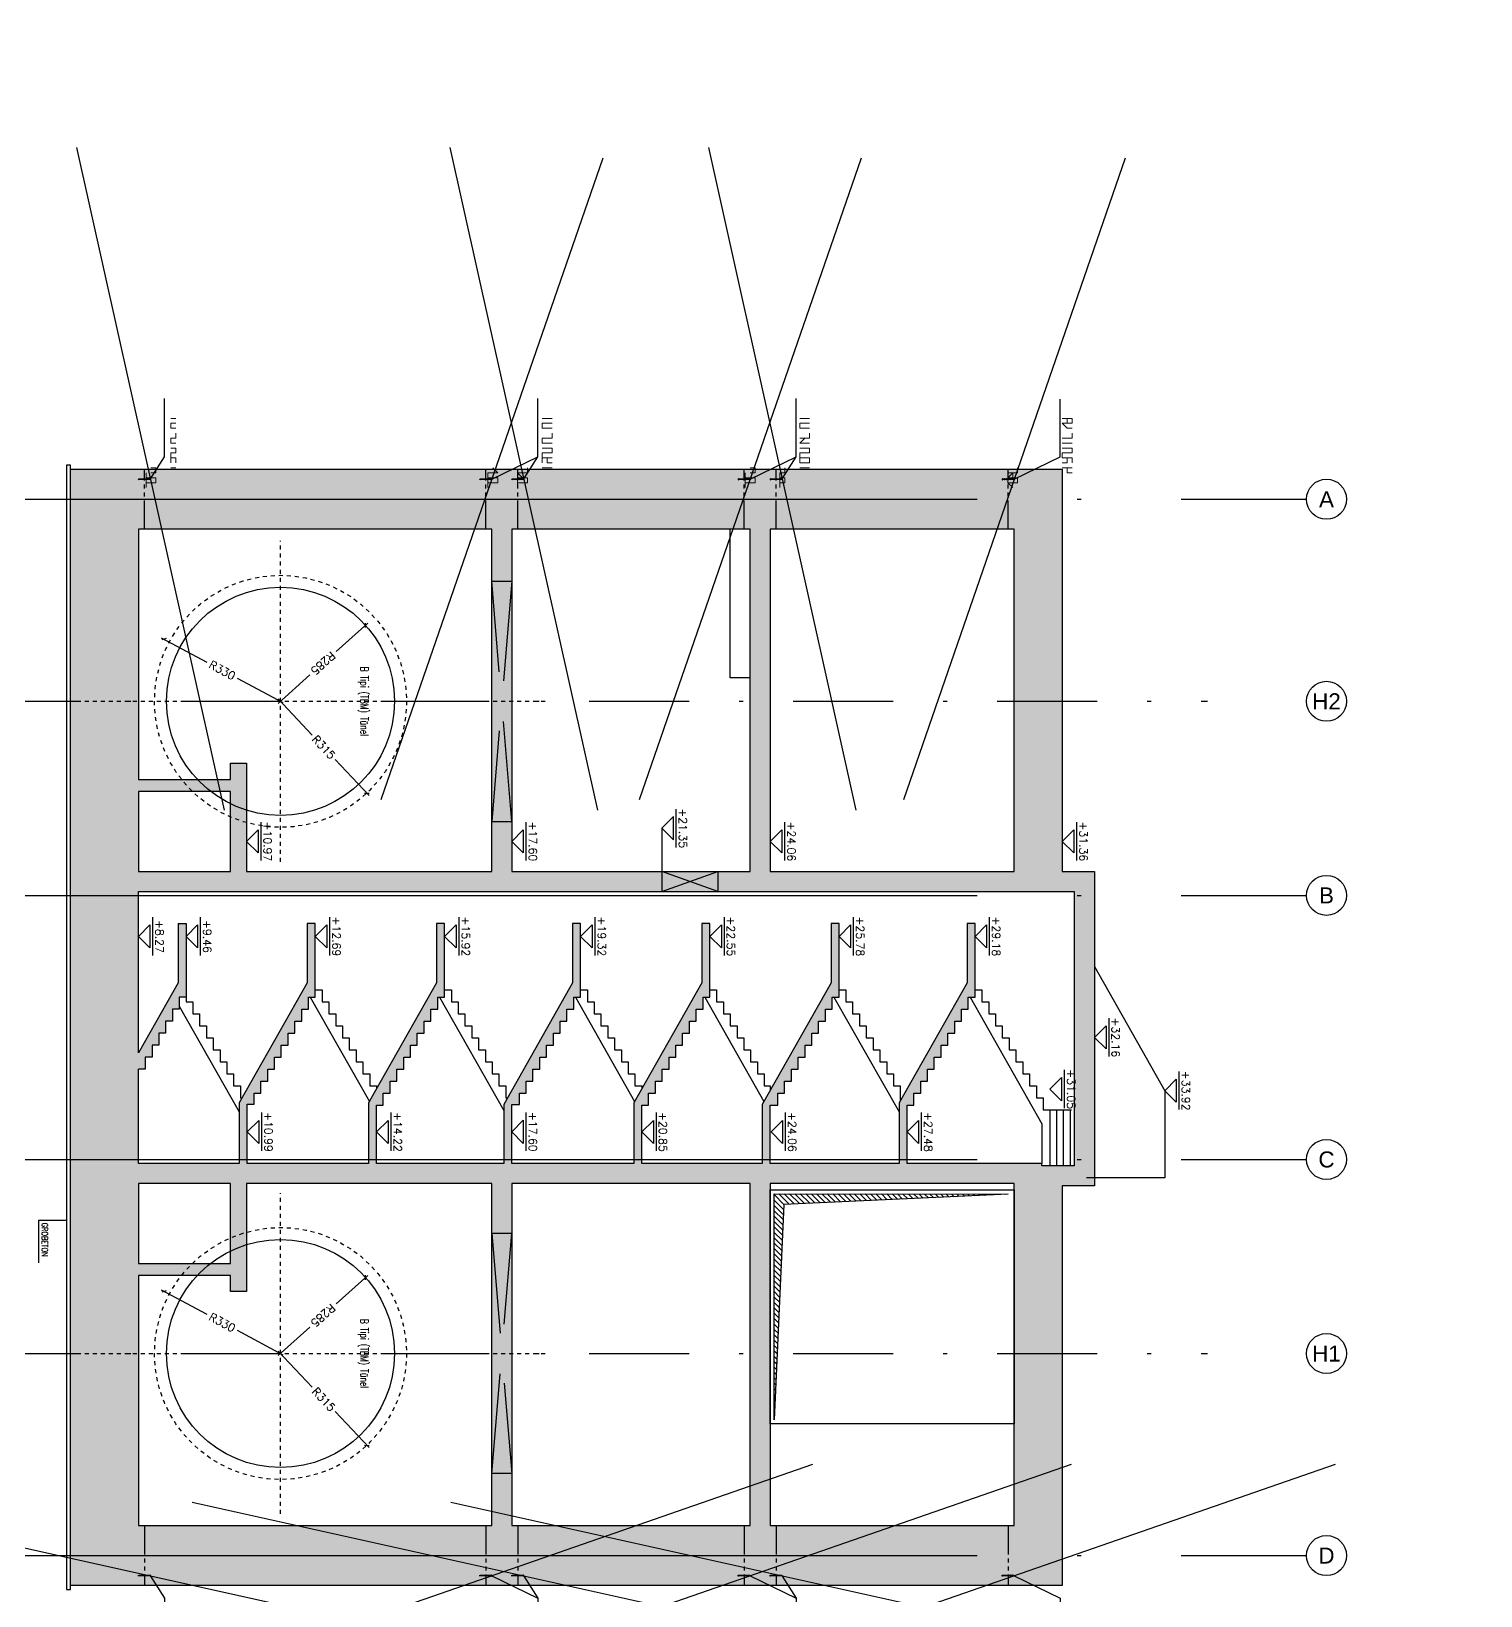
# Model space of a CAD drawing. Header units: millimetres. Extents: x 400382 to 401500, y 4543975 to 4544133.
# Drawn here: x 400884.25 to 400920.48, y 4544065.2 to 4544104.3 of the extents above; entities that cross this region are included whole.
import ezdxf
from ezdxf.enums import TextEntityAlignment as Align

# ---------------------------------------------------------------- set-up
doc = ezdxf.new("R2010")
doc.units = ezdxf.units.MM
for name, pattern in [('ACAD_ISO05W100', [33, 24, -3, 0, -3, 0, -3]), ('AKS', [3, 2.5, -0.25, 0, -0.25]), ('CIZGI', [0.4, 0.25, -0.15]), ('CONTINU', [0]), ('DASHDOT2', [0.5, 0.25, -0.125, 0, -0.125]), ('HIDDEN', [0.375, 0.25, -0.125])]:
    doc.linetypes.add(name, pattern=pattern)
for name, color, linetype in [('aks prota', 2, 'AKS'), ('boşluk prota', 2, 'Continuous'), ('boşluk taraması prota', 252, 'Continuous'), ('caks prota', 4, 'Continuous'), ('görünüş prota', 4, 'Continuous'), ('inşaat derzi prota', 11, 'Continuous'), ('kesit prota', 1, 'Continuous'), ('kesit tarama prota', 252, 'Continuous'), ('kot prota', 4, 'Continuous'), ('lkolon prota', 4, 'Continuous'), ('merdiven prota', 2, 'Continuous'), ('not prota', 2, 'Continuous'), ('not çizgisi prota', 4, 'Continuous'), ('PRT-AL-TUNEL_EKSENI', 14, 'DASHDOT2'), ('PRT-CST-rc_level', 6, 'Continuous'), ('PRT-CST-rc_levermark', 4, 'Continuous'), ('st_s_not yazısı', 6, 'Continuous'), ('st_s_not çizgisi', 4, 'CIZGI'), ('st_s_su tutucu', 2, 'Continuous'), ('st_s_ölçü', 4, 'Continuous'), ('taks prota', 7, 'Continuous')]:
    doc.layers.add(name, color=color, linetype=linetype)
doc.styles.add('NOT', font='romanstw.shx')
doc.styles.add('OLCU', font='romanstw.shx')
doc.styles.get("Standard").update_dxf_attribs({"font": 'Arial.ttf'})
doc.styles.add('TAKS', font='Arial Unicode.ttf')
doc.styles.add('TEXT250', font='romanstw.shx', dxfattribs={"width": 0.8, "height": 25})
doc.dimstyles.new('1-100', dxfattribs={"dimscale": 0.5, "dimtxt": 2, "dimasz": 7.5, "dimexe": 3, "dimexo": 5, "dimgap": 5, "dimtad": 3, "dimdec": 1, "dimlfac": 2, "dimzin": 9, "dimdsep": 46, "dimtxsty": 'Standard', "dimblk": 'OBLIQUE', "dimcen": 0.09, "dimclrd": 3, "dimclre": 3, "dimclrt": 1, "dimadec": 3, "dimazin": 0, "dimtfac": 1, "dimtdec": 1, "dimtofl": 0, "dimtmove": 0, "dimatfit": 3, "dimfxl": 4, "dimtolj": 1, "dimtzin": 0, "dimarcsym": 0})
doc.dimstyles.new('1-50', dxfattribs={"dimtxt": 10, "dimasz": 4, "dimexe": 4, "dimexo": 8, "dimgap": 4, "dimtad": 1, "dimdec": 1, "dimrnd": 0.05, "dimzin": 9, "dimdsep": 46, "dimtxsty": 'OLCU', "dimblk1": 'OBLIQUE', "dimblk2": 'OBLIQUE', "dimsah": 1, "dimcen": 2, "dimdle": 4, "dimclrd": 4, "dimclre": 4, "dimclrt": 3, "dimadec": 1, "dimazin": 0, "dimtfac": 1, "dimtdec": 1, "dimtix": 1, "dimtmove": 2, "dimatfit": 3, "dimldrblk": 'OBLIQUE', "dimfxl": 1, "dimtvp": 1, "dimtolj": 1, "dimtzin": 1, "dimarcsym": 0})

# ---------------------------------------------------------------- blocks, each defined once
blk = doc.blocks.new('_Oblique')
at = {"layer": 'st_s_ölçü', "lineweight": -2}
blk.add_line((-0.5, -0.5), (0.5, 0.5), dxfattribs=at)
blk = doc.blocks.new('*D9')
at = {"layer": 'DEFPOINTS', "color": 0, "transparency": 16777216}
for p in [(-455.8, 109.6), (-265.8, -102.9)]:
    blk.add_point(p, dxfattribs=at)
at = {"layer": 'st_s_ölçü', "color": 4, "lineweight": -2, "transparency": 16777216}
for p, q in [((-461.1, 115.6), (-389.9, 36)), ((-260.5, -108.8), (-331.6, -29.2))]:
    blk.add_line(p, q, dxfattribs=at)
at = {"layer": 'st_s_ölçü', "color": 4, "lineweight": -2, "transparency": 16777216, "xscale": 8, "yscale": 8, "zscale": 8, "rotation": 131.8058995973175}
blk.add_blockref('_Oblique', (-455.8, 109.6), dxfattribs=at)
at = {"layer": 'st_s_ölçü', "color": 3, "transparency": 16777216, "insert": (-360.8, 3.4), "char_height": 20, "attachment_point": 5, "rotation": 311.8059, "style": 'OLCU'}
blk.add_mtext('\\A1;R285', dxfattribs=at)
blk = doc.blocks.new('*D10')
at = {"layer": 'DEFPOINTS', "color": 0, "transparency": 16777216}
for p in [(-36.3, 113), (-265.8, -102.9)]:
    blk.add_point(p, dxfattribs=at)
at = {"layer": 'st_s_ölçü', "color": 4, "lineweight": -2, "transparency": 16777216}
for p, q in [((-30.5, 118.4), (-120.6, 33.7)), ((-271.6, -108.3), (-181.5, -23.6))]:
    blk.add_line(p, q, dxfattribs=at)
at = {"layer": 'st_s_ölçü', "color": 4, "lineweight": -2, "transparency": 16777216, "xscale": 8, "yscale": 8, "zscale": 8, "rotation": 43.24583088137385}
blk.add_blockref('_Oblique', (-36.3, 113), dxfattribs=at)
at = {"layer": 'st_s_ölçü', "color": 3, "transparency": 16777216, "insert": (-151.1, 5.1), "char_height": 20, "attachment_point": 5, "rotation": 43.2458, "style": 'OLCU'}
blk.add_mtext('\\A1;R315', dxfattribs=at)
blk = doc.blocks.new('*D11')
at = {"layer": 'DEFPOINTS', "color": 0, "transparency": 16777216}
for p in [(-265.8, -102.9), (-421, -394.1)]:
    blk.add_point(p, dxfattribs=at)
at = {"layer": 'lkolon prota', "color": 4, "lineweight": -2, "transparency": 16777216}
for p, q in [((-262, -95.8), (-322.9, -209.9)), ((-424.8, -401.1), (-364, -287))]:
    blk.add_line(p, q, dxfattribs=at)
at = {"layer": 'lkolon prota', "color": 4, "lineweight": -2, "transparency": 16777216, "xscale": 8, "yscale": 8, "zscale": 8, "rotation": 241.9351701811658}
blk.add_blockref('_Oblique', (-421, -394.1), dxfattribs=at)
at = {"layer": 'lkolon prota', "color": 3, "transparency": 16777216, "insert": (-343.4, -248.5), "char_height": 20, "attachment_point": 5, "rotation": 61.9352, "style": 'OLCU'}
blk.add_mtext('\\A1;R330', dxfattribs=at)
blk = doc.blocks.new('KOTK5')
at = {"layer": 'PRT-CST-rc_levermark'}
blk.add_line((217, 160), (-213, 160), dxfattribs=at)
blk.add_lwpolyline([(130, 130), (-130, 130), (0, 0)], close=True, dxfattribs=at)
at = {"layer": 'PRT-CST-rc_level', "style": 'OLCU'}
blk.add_attdef('000.00', text='', height=90, dxfattribs=at).set_placement((0, 193), align=Align.CENTER)
blk = doc.blocks.new('D')
at = {"layer": 'st_s_su tutucu', "linetype": 'CONTINU', "ltscale": 0.2}
for p, q in [((-39987.8, 52508.2), (-39992.6, 52508.2)), ((-39992.6, 52508.2), (-39992.6, 52507.4)), ((-39992.6, 52507.4), (-39990.6, 52506.1)), ((-39990.6, 52478.7), (-39991.9, 52478.7)), ((-39991.9, 52478.7), (-39991.9, 52477.7)), ((-39991.9, 52477.7), (-39990.6, 52477.7)), ((-39990.6, 52498.5), (-39991.5, 52498.5)), ((-39991.5, 52498.5), (-39991.5, 52497.9)), ((-39991.5, 52497.9), (-39990.6, 52497.9)), ((-39990.6, 52488.5), (-39991.5, 52488.5)), ((-39991.5, 52488.5), (-39991.5, 52487.9)), ((-39991.5, 52487.9), (-39990.6, 52487.9)), ((-39990.6, 52506.1), (-39990.6, 52498.5)), ((-39990.6, 52497.9), (-39990.6, 52488.5)), ((-39990.6, 52487.9), (-39990.6, 52478.7)), ((-39990.6, 52468.5), (-39990.6, 52477.7)), ((-39989.8, 52506.1), (-39987.8, 52507.4)), ((-39989.8, 52498.5), (-39989.8, 52506.1)), ((-39988.9, 52498.5), (-39989.8, 52498.5)), ((-39989.8, 52488.5), (-39989.8, 52497.9)), ((-39989.8, 52497.9), (-39988.9, 52497.9)), ((-39988.9, 52488.5), (-39989.8, 52488.5)), ((-39989.8, 52478.7), (-39989.8, 52487.9)), ((-39989.8, 52487.9), (-39988.9, 52487.9)), ((-39988.5, 52478.7), (-39989.8, 52478.7)), ((-39989.8, 52477.7), (-39988.5, 52477.7)), ((-39989.8, 52477.7), (-39989.8, 52468.5)), ((-39988.9, 52497.9), (-39988.9, 52498.5)), ((-39988.9, 52487.9), (-39988.9, 52488.5)), ((-39988.5, 52477.7), (-39988.5, 52478.7)), ((-39987.8, 52507.4), (-39987.8, 52508.2)), ((-39992.6, 52449), (-39990.6, 52450.3)), ((-39992.6, 52448.2), (-39992.6, 52449)), ((-39987.8, 52448.2), (-39992.6, 52448.2)), ((-39991.5, 52467.9), (-39991.5, 52468.5)), ((-39991.5, 52468.5), (-39990.6, 52468.5)), ((-39990.6, 52467.9), (-39991.5, 52467.9)), ((-39991.5, 52457.9), (-39991.5, 52458.5)), ((-39991.5, 52458.5), (-39990.6, 52458.5)), ((-39990.6, 52457.9), (-39991.5, 52457.9)), ((-39990.6, 52458.5), (-39990.6, 52467.9)), ((-39990.6, 52450.3), (-39990.6, 52457.9)), ((-39989.8, 52468.5), (-39988.9, 52468.5)), ((-39988.9, 52467.9), (-39989.8, 52467.9)), ((-39989.8, 52467.9), (-39989.8, 52458.5)), ((-39989.8, 52458.5), (-39988.9, 52458.5)), ((-39988.9, 52457.9), (-39989.8, 52457.9)), ((-39989.8, 52457.9), (-39989.8, 52450.3)), ((-39989.8, 52450.3), (-39987.8, 52449)), ((-39988.9, 52468.5), (-39988.9, 52467.9)), ((-39988.9, 52458.5), (-39988.9, 52457.9)), ((-39987.8, 52449), (-39987.8, 52448.2))]:
    blk.add_line(p, q, dxfattribs=at)
blk = doc.blocks.new('A$C127942D9')
at = {"layer": 'aks prota', "ltscale": 2}
blk.add_line((-265.793, -631.684), (-265.793, 559.681), dxfattribs=at)
at = {"layer": 'aks prota'}
blk.add_line((135.187, -102.854), (-666.774, -102.854), dxfattribs=at)
at = {"layer": 'görünüş prota', "color": 6, "linetype": 'CIZGI', "ltscale": 2}
blk.add_circle((-265.793, -102.854), 315, dxfattribs=at)
at = {"layer": 'görünüş prota', "color": 6}
blk.add_circle((-265.793, -102.854), 285, dxfattribs=at)
at = {"layer": 'not prota', "style": 'TEXT250', "width": 0.7}
blk.add_text('B Tipi (TBM) Tünel', height=20, dxfattribs=at).set_placement((-265.793, 106.819), align=Align.MIDDLE_CENTER)
at = {"layer": 'lkolon prota'}
dim = blk.add_radius_dim(center=(-265.793, -102.854), mpoint=(-421.048, -394.051), dimstyle='1-100', dxfattribs=at)
dim.commit()
dim.dimension.update_dxf_attribs({"geometry": '*D11', "text_midpoint": (-343.421, -248.453), "dimtype": 132})
at = {"layer": 'st_s_ölçü'}
for mpoint, picture, middle in [((-36.341, 112.962), '*D10', (-151.067, 5.054)), ((-455.777, 109.587), '*D9', (-360.785, 3.366))]:
    dim = blk.add_radius_dim(center=(-265.793, -102.854), mpoint=mpoint, dimstyle='1-100', dxfattribs=at)
    dim.commit()
    dim.dimension.update_dxf_attribs({"geometry": picture, "text_midpoint": middle, "dimtype": 132})

msp = doc.modelspace()

# ---------------------------------------------------------------- hatches: boundary and pattern name
at = {"layer": 'boşluk taraması prota', "ltscale": 2}
h = msp.add_hatch(dxfattribs=at)
h.set_pattern_fill('ANSI31', color=256, scale=0.03, angle=-90, style=0)
h.set_pattern_definition([(315, (400491.53234, 4544777.46816), (0.067351921, 0.067351921), [])])
h.paths.add_polyline_path([(400908.668, 4544075.23), (400903.058, 4544074.978), (400902.82, 4544069.594), (400902.82, 4544075.244)])
at = {"layer": 'kesit tarama prota'}
h = msp.add_hatch(color=256, dxfattribs=at)
h.dxf.hatch_style = 1
h.paths.add_polyline_path([(400910.02, 4544065.45), (400910.02, 4544075.44), (400910.82, 4544075.44), (400910.82, 4544083.3), (400910.02, 4544083.3), (400910.02, 4544093.35), (400885.23, 4544093.35), (400885.23, 4544065.45)])
h.paths.add_polyline_path([(400886.93, 4544083.3), (400886.93, 4544085.3), (400889.23, 4544085.3), (400889.23, 4544083.3)], flags=16)
h.paths.add_polyline_path([(400886.93, 4544082.8), (400910.32, 4544082.8), (400910.32, 4544075.94), (400909.511, 4544075.94), (400909.511, 4544076), (400908.82, 4544076), (400906.14, 4544076), (400906.14, 4544077.46), (400906.31, 4544077.46), (400906.31, 4544077.76), (400906.48, 4544077.76), (400906.48, 4544078.06), (400906.65, 4544078.06), (400906.65, 4544078.36), (400906.82, 4544078.36), (400906.82, 4544078.66), (400906.99, 4544078.66), (400906.99, 4544078.96), (400907.16, 4544078.96), (400907.16, 4544079.26), (400907.33, 4544079.26), (400907.33, 4544079.56), (400907.5, 4544079.56), (400907.5, 4544079.86), (400907.67, 4544079.86), (400907.67, 4544080.16), (400907.84, 4544080.16), (400907.84, 4544082), (400907.64, 4544082), (400907.64, 4544080.512), (400905.94, 4544077.512), (400905.94, 4544076), (400902.72, 4544076), (400902.72, 4544077.46), (400902.91, 4544077.46), (400902.91, 4544077.76), (400903.08, 4544077.76), (400903.08, 4544078.06), (400903.25, 4544078.06), (400903.25, 4544078.36), (400903.42, 4544078.36), (400903.42, 4544078.66), (400903.59, 4544078.66), (400903.59, 4544078.96), (400903.76, 4544078.96), (400903.76, 4544079.26), (400903.93, 4544079.26), (400903.93, 4544079.56), (400904.1, 4544079.56), (400904.1, 4544079.86), (400904.27, 4544079.86), (400904.27, 4544080.16), (400904.44, 4544080.16), (400904.44, 4544082), (400904.24, 4544082), (400904.24, 4544080.511), (400902.52, 4544077.476), (400902.52, 4544076), (400899.51, 4544076), (400899.51, 4544077.46), (400899.68, 4544077.46), (400899.68, 4544077.76), (400899.85, 4544077.76), (400899.85, 4544078.06), (400900.02, 4544078.06), (400900.02, 4544078.36), (400900.19, 4544078.36), (400900.19, 4544078.66), (400900.36, 4544078.66), (400900.36, 4544078.96), (400900.53, 4544078.96), (400900.53, 4544079.26), (400900.7, 4544079.26), (400900.7, 4544079.56), (400900.87, 4544079.56), (400900.87, 4544079.86), (400901.04, 4544079.86), (400901.04, 4544080.16), (400901.21, 4544080.16), (400901.21, 4544082), (400901.01, 4544082), (400901.01, 4544080.512), (400899.31, 4544077.512), (400899.31, 4544076), (400896.26, 4544076), (400896.26, 4544077.47), (400896.45, 4544077.47), (400896.45, 4544077.76), (400896.62, 4544077.76), (400896.62, 4544078.06), (400896.79, 4544078.06), (400896.79, 4544078.36), (400896.96, 4544078.36), (400896.96, 4544078.66), (400897.13, 4544078.66), (400897.13, 4544078.96), (400897.3, 4544078.96), (400897.3, 4544079.26), (400897.47, 4544079.26), (400897.47, 4544079.56), (400897.64, 4544079.56), (400897.64, 4544079.86), (400897.81, 4544079.86), (400897.81, 4544080.16), (400897.98, 4544080.16), (400897.98, 4544082), (400897.78, 4544082), (400897.78, 4544080.512), (400896.06, 4544077.477), (400896.06, 4544076), (400892.88, 4544076), (400892.88, 4544077.46), (400893.05, 4544077.46), (400893.05, 4544077.76), (400893.22, 4544077.76), (400893.22, 4544078.06), (400893.39, 4544078.06), (400893.39, 4544078.36), (400893.56, 4544078.36), (400893.56, 4544078.66), (400893.73, 4544078.66), (400893.73, 4544078.96), (400893.9, 4544078.96), (400893.9, 4544079.26), (400894.07, 4544079.26), (400894.07, 4544079.56), (400894.24, 4544079.56), (400894.24, 4544079.86), (400894.41, 4544079.86), (400894.41, 4544080.16), (400894.58, 4544080.16), (400894.58, 4544082), (400894.38, 4544082), (400894.38, 4544080.512), (400892.68, 4544077.512), (400892.68, 4544076), (400889.65, 4544076), (400889.65, 4544077.485), (400889.82, 4544077.485), (400889.82, 4544077.76), (400889.99, 4544077.76), (400889.99, 4544078.06), (400890.16, 4544078.06), (400890.16, 4544078.36), (400890.33, 4544078.36), (400890.33, 4544078.66), (400890.5, 4544078.66), (400890.5, 4544078.96), (400890.67, 4544078.96), (400890.67, 4544079.26), (400890.84, 4544079.26), (400890.84, 4544079.56), (400891.01, 4544079.56), (400891.01, 4544079.86), (400891.18, 4544079.86), (400891.18, 4544080.16), (400891.35, 4544080.16), (400891.35, 4544082), (400891.15, 4544082), (400891.15, 4544080.512), (400889.45, 4544077.512), (400889.45, 4544076), (400886.93, 4544076), (400886.93, 4544078.36), (400887.1, 4544078.36), (400887.1, 4544078.66), (400887.27, 4544078.66), (400887.27, 4544078.96), (400887.44, 4544078.96), (400887.44, 4544079.26), (400887.61, 4544079.26), (400887.61, 4544079.56), (400887.78, 4544079.56), (400887.78, 4544079.86), (400887.95, 4544079.86), (400887.95, 4544080.16), (400888.12, 4544080.16), (400888.12, 4544082), (400887.92, 4544082), (400887.92, 4544080.512), (400886.93, 4544078.765)], flags=16)
h.paths.add_polyline_path([(400886.93, 4544085.6), (400886.93, 4544091.85), (400895.76, 4544091.85), (400895.76, 4544083.3), (400889.63, 4544083.3), (400889.63, 4544086), (400889.23, 4544086), (400889.23, 4544085.6)], flags=16)
h.paths.add_polyline_path([(400886.93, 4544075.5), (400889.23, 4544075.5), (400889.23, 4544073.5), (400886.93, 4544073.5)], flags=16)
h.paths.add_polyline_path([(400889.63, 4544075.5), (400895.76, 4544075.5), (400895.76, 4544066.95), (400886.93, 4544066.95), (400886.93, 4544073.2), (400889.23, 4544073.2), (400889.23, 4544072.8), (400889.63, 4544072.8)], flags=16)
h.paths.add_polyline_path([(400896.26, 4544083.3), (400896.26, 4544091.85), (400902.22, 4544091.85), (400902.22, 4544083.3)], flags=16)
h.paths.add_polyline_path([(400896.26, 4544075.5), (400902.22, 4544075.5), (400902.22, 4544066.95), (400896.26, 4544066.95)], flags=16)
h.paths.add_polyline_path([(400902.72, 4544083.3), (400902.72, 4544091.85), (400908.82, 4544091.85), (400908.82, 4544083.3)], flags=16)
h.paths.add_polyline_path([(400902.72, 4544075.5), (400908.82, 4544075.5), (400908.82, 4544066.95), (400902.72, 4544066.95)], flags=16)

# ---------------------------------------------------------------- linework, layer by layer
at = {"layer": 'aks prota', "ltscale": 10}
for p, q in [((400882.891, 4544092.6), (400916.122, 4544092.6)), ((400882.891, 4544082.7), (400916.122, 4544082.7)), ((400882.891, 4544076.1), (400916.122, 4544076.1)), ((400882.891, 4544066.2), (400916.122, 4544066.2))]:
    msp.add_line(p, q, dxfattribs=at)
at = {"layer": 'boşluk prota', "ltscale": 0.05}
msp.add_lwpolyline([(400908.668, 4544075.23), (400903.058, 4544074.978), (400902.82, 4544069.594), (400902.82, 4544075.244)], close=True, dxfattribs=at)
at = {"layer": 'caks prota', "ltscale": 0.05}
for centre in [(400916.622, 4544092.6), (400916.622, 4544087.55), (400916.622, 4544082.7), (400916.622, 4544076.1), (400916.622, 4544071.25), (400916.622, 4544066.2)]:
    msp.add_circle(centre, 0.5, dxfattribs=at)
at = {"layer": 'görünüş prota'}
msp.add_lwpolyline([(400885.23, 4544093.35), (400885.23, 4544093.45), (400885.13, 4544093.45), (400885.13, 4544065.35), (400885.23, 4544065.35), (400885.23, 4544065.45)], dxfattribs=at)
at = {"layer": 'görünüş prota', "color": 4}
for points in [[(400902.22, 4544088.14), (400901.72, 4544088.14), (400901.72, 4544091.85)], [(400910.82, 4544080.925), (400912.58, 4544077.819), (400912.58, 4544075.64), (400910.62, 4544075.64)], [(400891.35, 4544080.34), (400891.52, 4544080.34), (400891.52, 4544080.04), (400891.69, 4544080.04), (400891.69, 4544079.74), (400891.86, 4544079.74), (400891.86, 4544079.44), (400892.03, 4544079.44), (400892.03, 4544079.14), (400892.2, 4544079.14), (400892.2, 4544078.84), (400892.37, 4544078.84), (400892.37, 4544078.54), (400892.54, 4544078.54), (400892.54, 4544078.24), (400892.71, 4544078.24), (400892.71, 4544077.94), (400892.88, 4544077.94), (400892.88, 4544077.865)], [(400894.58, 4544080.34), (400894.75, 4544080.34), (400894.75, 4544080.04), (400894.92, 4544080.04), (400894.92, 4544079.74), (400895.09, 4544079.74), (400895.09, 4544079.44), (400895.26, 4544079.44), (400895.26, 4544079.14), (400895.43, 4544079.14), (400895.43, 4544078.84), (400895.6, 4544078.84), (400895.6, 4544078.54), (400895.77, 4544078.54), (400895.77, 4544078.24), (400895.94, 4544078.24), (400895.94, 4544077.94), (400896.11, 4544077.94), (400896.11, 4544077.64), (400896.152, 4544077.64)], [(400897.98, 4544080.34), (400898.15, 4544080.34), (400898.15, 4544080.04), (400898.32, 4544080.04), (400898.32, 4544079.74), (400898.49, 4544079.74), (400898.49, 4544079.44), (400898.66, 4544079.44), (400898.66, 4544079.14), (400898.83, 4544079.14), (400898.83, 4544078.84), (400899, 4544078.84), (400899, 4544078.54), (400899.17, 4544078.54), (400899.17, 4544078.24), (400899.34, 4544078.24), (400899.34, 4544077.94), (400899.51, 4544077.94), (400899.51, 4544077.865)], [(400901.21, 4544080.34), (400901.38, 4544080.34), (400901.38, 4544080.04), (400901.55, 4544080.04), (400901.55, 4544079.74), (400901.72, 4544079.74), (400901.72, 4544079.44), (400901.89, 4544079.44), (400901.89, 4544079.14), (400902.06, 4544079.14), (400902.06, 4544078.84), (400902.23, 4544078.84), (400902.23, 4544078.54), (400902.4, 4544078.54), (400902.4, 4544078.24), (400902.57, 4544078.24), (400902.57, 4544077.94), (400902.72, 4544077.94), (400902.72, 4544077.829)], [(400904.44, 4544080.34), (400904.61, 4544080.34), (400904.61, 4544080.04), (400904.78, 4544080.04), (400904.78, 4544079.74), (400904.95, 4544079.74), (400904.95, 4544079.44), (400905.12, 4544079.44), (400905.12, 4544079.14), (400905.29, 4544079.14), (400905.29, 4544078.84), (400905.46, 4544078.84), (400905.46, 4544078.54), (400905.63, 4544078.54), (400905.63, 4544078.24), (400905.8, 4544078.24), (400905.801, 4544077.94), (400905.97, 4544077.94), (400905.97, 4544077.565)], [(400907.841, 4544080.34), (400908.01, 4544080.34), (400908.011, 4544080.04), (400908.18, 4544080.04), (400908.18, 4544079.74), (400908.35, 4544079.74), (400908.35, 4544079.44), (400908.52, 4544079.44), (400908.52, 4544079.14), (400908.691, 4544079.14), (400908.691, 4544078.84), (400908.861, 4544078.84), (400908.861, 4544078.54), (400909.031, 4544078.54), (400909.031, 4544078.24), (400909.201, 4544078.24), (400909.201, 4544077.94), (400909.371, 4544077.94), (400909.371, 4544077.64), (400909.541, 4544077.64), (400909.541, 4544077.34), (400909.711, 4544077.34), (400909.711, 4544075.94)], [(400887.95, 4544079.934), (400889.45, 4544077.287)], [(400888.12, 4544080.16), (400888.12, 4544080.04), (400888.29, 4544080.04), (400888.29, 4544079.74), (400888.46, 4544079.74), (400888.46, 4544079.44), (400888.63, 4544079.44), (400888.63, 4544079.14), (400888.8, 4544079.14), (400888.8, 4544078.84), (400888.97, 4544078.84), (400888.97, 4544078.54), (400889.14, 4544078.54), (400889.14, 4544078.24), (400889.31, 4544078.24), (400889.31, 4544077.94), (400889.48, 4544077.94), (400889.48, 4544077.64), (400889.522, 4544077.64)], [(400891.222, 4544080.16), (400892.701, 4544077.55)], [(400894.452, 4544080.16), (400896.06, 4544077.322)], [(400897.852, 4544080.16), (400899.331, 4544077.55)], [(400901.082, 4544080.16), (400902.562, 4544077.549)], [(400904.312, 4544080.16), (400905.94, 4544077.287)], [(400907.713, 4544080.16), (400909.511, 4544076.987), (400909.511, 4544076)], [(400909.711, 4544077.34), (400910.252, 4544077.34)], [(400909.881, 4544075.94), (400909.881, 4544077.34)], [(400910.051, 4544075.94), (400910.051, 4544077.34)], [(400910.221, 4544075.94), (400910.221, 4544077.34)]]:
    msp.add_lwpolyline(points, dxfattribs=at)
msp.add_lwpolyline([(400902.72, 4544075.344), (400908.82, 4544075.344), (400908.82, 4544069.494), (400902.72, 4544069.494)], close=True, dxfattribs=at)
at = {"layer": 'inşaat derzi prota', "linetype": 'ACAD_ISO05W100', "ltscale": 0.03}
for points in [[(400887.08, 4544091.85), (400887.08, 4544093.35)], [(400895.61, 4544091.85), (400895.61, 4544093.35)], [(400896.41, 4544091.85), (400896.41, 4544093.35)], [(400902.07, 4544091.85), (400902.07, 4544093.35)], [(400902.87, 4544091.85), (400902.87, 4544093.35)], [(400908.67, 4544091.85), (400908.67, 4544093.35)], [(400887.08, 4544066.95), (400887.08, 4544065.45)], [(400895.61, 4544066.95), (400895.61, 4544065.45)], [(400896.41, 4544066.95), (400896.41, 4544065.45)], [(400902.07, 4544066.95), (400902.07, 4544065.45)], [(400902.87, 4544066.95), (400902.87, 4544065.45)], [(400908.67, 4544066.95), (400908.67, 4544065.45)]]:
    msp.add_lwpolyline(points, dxfattribs=at)
at = {"layer": 'kesit prota', "color": 1}
for points in [[(400910.02, 4544075.44), (400910.02, 4544065.45), (400885.23, 4544065.45), (400885.23, 4544093.35), (400910.02, 4544093.35), (400910.02, 4544083.3), (400910.82, 4544083.3), (400910.82, 4544075.44)], [(400895.76, 4544091.85), (400886.93, 4544091.85), (400886.93, 4544085.6), (400889.23, 4544085.6), (400889.23, 4544086), (400889.63, 4544086), (400889.63, 4544083.3), (400895.76, 4544083.3)], [(400902.22, 4544091.85), (400896.26, 4544091.85), (400896.26, 4544083.3), (400902.22, 4544083.3)], [(400908.82, 4544091.85), (400902.72, 4544091.85), (400902.72, 4544083.3), (400908.82, 4544083.3)], [(400889.23, 4544085.3), (400886.93, 4544085.3), (400886.93, 4544083.3), (400889.23, 4544083.3)], [(400889.23, 4544073.5), (400889.23, 4544075.5), (400886.93, 4544075.5), (400886.93, 4544073.5)], [(400895.76, 4544075.5), (400889.63, 4544075.5), (400889.63, 4544072.8), (400889.23, 4544072.8), (400889.23, 4544073.2), (400886.93, 4544073.2), (400886.93, 4544066.95), (400895.76, 4544066.95)], [(400908.82, 4544075.5), (400902.72, 4544075.5), (400902.72, 4544066.95), (400908.82, 4544066.95)]]:
    msp.add_lwpolyline(points, close=True, dxfattribs=at)
at = {"layer": 'kesit prota'}
for points in [[(400887.92, 4544082), (400887.92, 4544080.512), (400886.93, 4544078.765), (400886.93, 4544082.8), (400910.32, 4544082.8), (400910.32, 4544075.94), (400909.511, 4544075.94), (400909.511, 4544076), (400908.82, 4544076), (400908.82, 4544076), (400906.14, 4544076), (400906.14, 4544077.46), (400906.31, 4544077.46), (400906.31, 4544077.76), (400906.48, 4544077.76), (400906.48, 4544078.06), (400906.65, 4544078.06), (400906.65, 4544078.36), (400906.82, 4544078.36), (400906.82, 4544078.66), (400906.99, 4544078.66), (400906.99, 4544078.96), (400907.16, 4544078.96), (400907.16, 4544079.26), (400907.33, 4544079.26), (400907.33, 4544079.56), (400907.5, 4544079.56), (400907.5, 4544079.86), (400907.67, 4544079.86), (400907.67, 4544080.16), (400907.84, 4544080.16), (400907.84, 4544082), (400907.64, 4544082), (400907.64, 4544080.512), (400905.94, 4544077.512), (400905.94, 4544076), (400902.72, 4544076), (400902.72, 4544077.46), (400902.91, 4544077.46), (400902.91, 4544077.76), (400903.08, 4544077.76), (400903.08, 4544078.06), (400903.25, 4544078.06), (400903.25, 4544078.36), (400903.42, 4544078.36), (400903.42, 4544078.66), (400903.59, 4544078.66), (400903.59, 4544078.96), (400903.76, 4544078.96), (400903.76, 4544079.26), (400903.93, 4544079.26), (400903.93, 4544079.56), (400904.1, 4544079.56), (400904.1, 4544079.86), (400904.27, 4544079.86), (400904.27, 4544080.16), (400904.44, 4544080.16), (400904.44, 4544082), (400904.24, 4544082), (400904.24, 4544080.511), (400902.52, 4544077.476), (400902.52, 4544076), (400899.51, 4544076), (400899.51, 4544077.46), (400899.68, 4544077.46), (400899.68, 4544077.76), (400899.85, 4544077.76), (400899.85, 4544078.06), (400900.02, 4544078.06), (400900.02, 4544078.36), (400900.19, 4544078.36), (400900.19, 4544078.66), (400900.36, 4544078.66), (400900.36, 4544078.96), (400900.53, 4544078.96), (400900.53, 4544079.26), (400900.7, 4544079.26), (400900.7, 4544079.56), (400900.87, 4544079.56), (400900.87, 4544079.86), (400901.04, 4544079.86), (400901.04, 4544080.16), (400901.21, 4544080.16), (400901.21, 4544082), (400901.01, 4544082), (400901.01, 4544080.512), (400899.31, 4544077.512), (400899.31, 4544076), (400896.26, 4544076), (400896.26, 4544077.47), (400896.45, 4544077.47), (400896.45, 4544077.76), (400896.62, 4544077.76), (400896.62, 4544078.06), (400896.79, 4544078.06), (400896.79, 4544078.36), (400896.96, 4544078.36), (400896.96, 4544078.66), (400897.13, 4544078.66), (400897.13, 4544078.96), (400897.3, 4544078.96), (400897.3, 4544079.26), (400897.47, 4544079.26), (400897.47, 4544079.56), (400897.64, 4544079.56), (400897.64, 4544079.86), (400897.81, 4544079.86), (400897.81, 4544080.16), (400897.98, 4544080.16), (400897.98, 4544082), (400897.78, 4544082), (400897.78, 4544080.512), (400896.06, 4544077.477), (400896.06, 4544076), (400892.88, 4544076), (400892.88, 4544077.46), (400893.05, 4544077.46), (400893.05, 4544077.76), (400893.22, 4544077.76), (400893.22, 4544078.06), (400893.39, 4544078.06), (400893.39, 4544078.36), (400893.56, 4544078.36), (400893.56, 4544078.66), (400893.73, 4544078.66), (400893.73, 4544078.96), (400893.9, 4544078.96), (400893.9, 4544079.26), (400894.07, 4544079.26), (400894.07, 4544079.56), (400894.24, 4544079.56), (400894.24, 4544079.86), (400894.41, 4544079.86), (400894.41, 4544080.16), (400894.58, 4544080.16), (400894.58, 4544082), (400894.38, 4544082), (400894.38, 4544080.512), (400892.68, 4544077.512), (400892.68, 4544076), (400889.65, 4544076), (400889.65, 4544077.485), (400889.82, 4544077.485), (400889.82, 4544077.76), (400889.99, 4544077.76), (400889.99, 4544078.06), (400890.16, 4544078.06), (400890.16, 4544078.36), (400890.33, 4544078.36), (400890.33, 4544078.66), (400890.5, 4544078.66), (400890.5, 4544078.96), (400890.67, 4544078.96), (400890.67, 4544079.26), (400890.84, 4544079.26), (400890.84, 4544079.56), (400891.01, 4544079.56), (400891.01, 4544079.86), (400891.18, 4544079.86), (400891.18, 4544080.16), (400891.35, 4544080.16), (400891.35, 4544082), (400891.15, 4544082), (400891.15, 4544080.512), (400889.45, 4544077.512), (400889.45, 4544076), (400886.93, 4544076), (400886.93, 4544078.36)], [(400888.12, 4544082), (400888.12, 4544080.16), (400887.95, 4544080.16), (400887.95, 4544079.86), (400887.78, 4544079.86), (400887.78, 4544079.56), (400887.61, 4544079.56), (400887.61, 4544079.26), (400887.44, 4544079.26), (400887.44, 4544078.96), (400887.27, 4544078.96), (400887.27, 4544078.66), (400887.1, 4544078.66), (400887.1, 4544078.36), (400886.93, 4544078.36)], [(400887.92, 4544082), (400888.12, 4544082)]]:
    msp.add_lwpolyline(points, dxfattribs=at)
at = {"layer": 'kesit prota', "color": 1}
msp.add_lwpolyline([(400902.22, 4544075.5), (400896.26, 4544075.5), (400896.26, 4544066.95), (400902.22, 4544066.95), (400902.22, 4544075.5)], dxfattribs=at)
at = {"layer": 'kot prota', "linetype": 'CONTINU', "ltscale": 0.1}
msp.add_lwpolyline([(400900.01, 4544084.379), (400900.01, 4544083.3)], dxfattribs=at)
at = {"layer": 'merdiven prota', "linetype": 'HIDDEN', "ltscale": 10}
for points in [[(400895.76, 4544090.55), (400896.26, 4544090.55), (400895.76, 4544084.55), (400896.26, 4544084.55), (400895.76, 4544090.55)], [(400901.41, 4544083.3), (400901.41, 4544082.8), (400900.01, 4544083.3), (400900.01, 4544082.8), (400901.41, 4544083.3)], [(400895.76, 4544074.25), (400896.26, 4544068.25), (400895.76, 4544068.25), (400896.26, 4544074.25), (400895.76, 4544074.25)]]:
    msp.add_lwpolyline(points, dxfattribs=at)
at = {"layer": 'PRT-AL-TUNEL_EKSENI', "ltscale": 10}
for p, q in [((400882.891, 4544087.55), (400913.649, 4544087.55)), ((400882.891, 4544071.25), (400913.649, 4544071.25))]:
    msp.add_line(p, q, dxfattribs=at)
at = {"layer": 'st_s_not çizgisi', "linetype": 'CONTINU'}
msp.add_lwpolyline([(400885.13, 4544074.573), (400884.435, 4544074.573), (400884.435, 4544073.517)], dxfattribs=at)
at = {"layer": 'st_s_ölçü', "color": 6, "lineweight": 0}
for points in [[(400887.863, 4544094.622), (400887.739, 4544094.622)], [(400887.863, 4544094.499), (400887.739, 4544094.499), (400887.739, 4544094.375), (400887.863, 4544094.375)], [(400897.145, 4544094.622), (400897.269, 4544094.622), (400897.145, 4544094.622), (400897.021, 4544094.622)], [(400897.269, 4544094.499), (400897.021, 4544094.499), (400897.021, 4544094.375), (400897.269, 4544094.375)], [(400903.704, 4544094.622), (400903.581, 4544094.622), (400903.457, 4544094.622)], [(400903.704, 4544094.499), (400903.581, 4544094.499), (400903.457, 4544094.499), (400903.457, 4544094.375), (400903.581, 4544094.375), (400903.704, 4544094.375)], [(400910.264, 4544094.499), (400910.264, 4544094.622), (400910.14, 4544094.622), (400910.14, 4544094.499), (400910.14, 4544094.622), (400910.016, 4544094.622), (400910.14, 4544094.622)], [(400910.264, 4544094.499), (400910.14, 4544094.499), (400910.016, 4544094.499), (400910.14, 4544094.375), (400910.264, 4544094.375)], [(400887.863, 4544094.127), (400887.739, 4544094.127)], [(400887.863, 4544094.127), (400887.739, 4544094.127), (400887.739, 4544094.004), (400887.863, 4544094.004)], [(400887.863, 4544093.88), (400887.739, 4544093.88)], [(400887.863, 4544094.251), (400887.863, 4544094.127)], [(400887.863, 4544093.88), (400887.863, 4544093.756)], [(400897.269, 4544094.127), (400897.021, 4544094.127)], [(400897.269, 4544094.127), (400897.021, 4544094.127), (400897.021, 4544094.004), (400897.269, 4544094.004)], [(400897.269, 4544093.88), (400897.021, 4544093.88)], [(400897.269, 4544094.251), (400897.269, 4544094.127)], [(400897.269, 4544093.88), (400897.269, 4544093.756)], [(400903.704, 4544094.127), (400903.457, 4544094.127)], [(400903.704, 4544094.127), (400903.581, 4544094.127), (400903.457, 4544094.004), (400903.581, 4544094.004), (400903.704, 4544094.004)], [(400903.704, 4544093.88), (400903.457, 4544093.88)], [(400903.704, 4544094.251), (400903.704, 4544094.127)], [(400903.704, 4544093.88), (400903.704, 4544093.756)], [(400910.264, 4544094.127), (400910.016, 4544094.127)], [(400910.264, 4544093.88), (400910.016, 4544093.88)], [(400910.264, 4544094.251), (400910.264, 4544094.127)], [(400910.264, 4544093.88), (400910.264, 4544093.756)], [(400887.863, 4544093.756), (400887.739, 4544093.756), (400887.739, 4544093.632), (400887.863, 4544093.632)], [(400887.863, 4544093.509), (400887.863, 4544093.632), (400887.739, 4544093.632), (400887.739, 4544093.509)], [(400897.269, 4544093.756), (400897.021, 4544093.756), (400897.021, 4544093.632), (400897.269, 4544093.632)], [(400897.145, 4544093.509), (400897.269, 4544093.509), (400897.145, 4544093.509), (400897.145, 4544093.632), (400897.021, 4544093.632), (400897.021, 4544093.509)], [(400903.704, 4544093.756), (400903.581, 4544093.756), (400903.457, 4544093.756), (400903.457, 4544093.632), (400903.581, 4544093.632), (400903.704, 4544093.632)], [(400910.264, 4544093.756), (400910.14, 4544093.756), (400910.016, 4544093.756), (400910.016, 4544093.632), (400910.14, 4544093.632), (400910.264, 4544093.632)], [(400910.264, 4544093.509), (400910.264, 4544093.632), (400910.14, 4544093.632), (400910.14, 4544093.509), (400910.016, 4544093.509), (400910.14, 4544093.509)], [(400887.244, 4544093.385), (400887.368, 4544093.385), (400887.368, 4544093.261), (400887.244, 4544093.261)], [(400895.784, 4544093.385), (400895.908, 4544093.261), (400895.784, 4544093.261), (400895.66, 4544093.261)], [(400896.526, 4544093.137), (400896.403, 4544093.261), (400896.403, 4544093.137)], [(400896.65, 4544093.385), (400896.65, 4544093.261), (400896.526, 4544093.261)], [(400902.219, 4544093.385), (400902.343, 4544093.385), (400902.343, 4544093.261), (400902.219, 4544093.261)], [(400903.086, 4544093.385), (400903.086, 4544093.261), (400902.962, 4544093.261)], [(400908.902, 4544093.385), (400908.902, 4544093.261), (400908.779, 4544093.261)], [(400910.264, 4544093.385), (400910.14, 4544093.385), (400910.016, 4544093.385), (400910.14, 4544093.385), (400910.14, 4544093.261), (400910.264, 4544093.261)], [(400887.121, 4544093.014), (400887.121, 4544092.89)], [(400895.66, 4544093.014), (400895.66, 4544092.89)], [(400896.526, 4544093.014), (400896.403, 4544093.014), (400896.403, 4544092.89)], [(400902.095, 4544093.014), (400902.095, 4544092.89)], [(400902.962, 4544093.014), (400902.962, 4544092.89)], [(400908.779, 4544093.014), (400908.655, 4544093.014), (400908.779, 4544092.89)]]:
    msp.add_lwpolyline(points, dxfattribs=at)
for points in [[(400910.264, 4544094.004), (400910.14, 4544094.004), (400910.016, 4544094.004), (400910.14, 4544094.004), (400910.264, 4544094.004)], [(400903.581, 4544093.509), (400903.704, 4544093.509), (400903.704, 4544093.632), (400903.581, 4544093.632), (400903.457, 4544093.632), (400903.457, 4544093.509), (400903.581, 4544093.509)], [(400887.121, 4544093.137), (400887.121, 4544093.261), (400887.121, 4544093.137)], [(400887.121, 4544093.137), (400887.368, 4544093.137), (400887.368, 4544093.014), (400887.244, 4544093.014), (400887.121, 4544093.014), (400887.121, 4544093.137)], [(400887.863, 4544093.385), (400887.739, 4544093.385), (400887.863, 4544093.385)], [(400895.66, 4544093.137), (400895.66, 4544093.261), (400895.66, 4544093.137)], [(400895.66, 4544093.137), (400895.908, 4544093.137), (400895.908, 4544093.014), (400895.784, 4544093.014), (400895.66, 4544093.014), (400895.66, 4544093.137)], [(400896.526, 4544093.261), (400896.403, 4544093.261), (400896.526, 4544093.261)], [(400896.403, 4544093.137), (400896.65, 4544093.137), (400896.65, 4544093.014), (400896.526, 4544093.014), (400896.403, 4544093.014), (400896.403, 4544093.137)], [(400897.269, 4544093.385), (400897.021, 4544093.385), (400897.269, 4544093.385)], [(400902.095, 4544093.137), (400902.095, 4544093.261), (400902.095, 4544093.137)], [(400902.095, 4544093.137), (400902.343, 4544093.137), (400902.343, 4544093.014), (400902.219, 4544093.014), (400902.095, 4544093.014), (400902.095, 4544093.137)], [(400902.962, 4544093.137), (400902.962, 4544093.261), (400902.962, 4544093.137)], [(400902.962, 4544093.137), (400903.086, 4544093.137), (400903.086, 4544093.014), (400902.962, 4544093.014), (400902.962, 4544093.137)], [(400903.704, 4544093.385), (400903.581, 4544093.385), (400903.457, 4544093.385), (400903.581, 4544093.385), (400903.704, 4544093.385)], [(400908.779, 4544093.261), (400908.655, 4544093.261), (400908.779, 4544093.261)], [(400908.779, 4544093.137), (400908.779, 4544093.261), (400908.655, 4544093.137), (400908.779, 4544093.137)], [(400908.655, 4544093.137), (400908.902, 4544093.137), (400908.902, 4544093.014), (400908.779, 4544093.014), (400908.655, 4544093.014), (400908.655, 4544093.137)]]:
    msp.add_lwpolyline(points, close=True, dxfattribs=at)

# ---------------------------------------------------------------- block references
at = {"layer": 'aks prota', "ltscale": 10, "xscale": 0.01, "yscale": 0.01, "zscale": 0.01, "rotation": 270}
for p in [(400891.509, 4544084.892), (400891.509, 4544068.592)]:
    msp.add_blockref('A$C127942D9', p, dxfattribs=at)
at = {"layer": 'kot prota', "linetype": 'CONTINU', "ltscale": 0.1}
ref = msp.add_blockref('KOTK5', (400889.63, 4544084.048), dxfattribs=dict(at, xscale=-0.002222222222222222, yscale=0.002222222222222222, zscale=0.002222222222222222, rotation=269.9999999999036))
ref.add_attrib('000.00', '+10.97', dxfattribs={"layer": 'PRT-CST-rc_level', "height": 0.2, "rotation": 270, "style": 'OLCU'}).set_placement((400890.059, 4544084.048), align=Align.CENTER)
ref = msp.add_blockref('KOTK5', (400896.26, 4544084.048), dxfattribs=dict(at, xscale=-0.002222222222222222, yscale=0.002222222222222222, zscale=0.002222222222222222, rotation=269.9999999999036))
ref.add_attrib('000.00', '+17.60', dxfattribs={"layer": 'PRT-CST-rc_level', "height": 0.2, "rotation": 270, "style": 'OLCU'}).set_placement((400896.689, 4544084.048), align=Align.CENTER)
at = {"layer": 'kot prota', "linetype": 'CONTINU', "ltscale": 0.1, "xscale": 0.002222222222222222, "yscale": 0.002222222222222222, "zscale": 0.002222222222222222, "rotation": 270}
msp.add_blockref('KOTK5', (400900.01, 4544084.379), dxfattribs=at).add_auto_attribs({'000.00': '+21.35'})
at = {"layer": 'kot prota', "linetype": 'CONTINU', "ltscale": 0.1}
ref = msp.add_blockref('KOTK5', (400902.72, 4544084.048), dxfattribs=dict(at, xscale=-0.002222222222222222, yscale=0.002222222222222222, zscale=0.002222222222222222, rotation=269.9999999999036))
ref.add_attrib('000.00', '+24.06', dxfattribs={"layer": 'PRT-CST-rc_level', "height": 0.2, "rotation": 270, "style": 'OLCU'}).set_placement((400903.149, 4544084.048), align=Align.CENTER)
ref = msp.add_blockref('KOTK5', (400910.02, 4544084.048), dxfattribs=dict(at, xscale=-0.002222222222222222, yscale=0.002222222222222222, zscale=0.002222222222222222, rotation=269.9999999999036))
ref.add_attrib('000.00', '+31.36', dxfattribs={"layer": 'PRT-CST-rc_level', "height": 0.2, "rotation": 270, "style": 'OLCU'}).set_placement((400910.449, 4544084.048), align=Align.CENTER)
ref = msp.add_blockref('KOTK5', (400886.93, 4544081.674), dxfattribs=dict(at, xscale=-0.002222222222222222, yscale=0.002222222222222222, zscale=0.002222222222222222, rotation=269.9999999999036))
ref.add_attrib('000.00', '+8.27', dxfattribs={"layer": 'PRT-CST-rc_level', "height": 0.2, "rotation": 270, "style": 'OLCU'}).set_placement((400887.359, 4544081.674), align=Align.CENTER)
ref = msp.add_blockref('KOTK5', (400888.12, 4544081.674), dxfattribs=dict(at, xscale=-0.002222222222222222, yscale=0.002222222222222222, zscale=0.002222222222222222, rotation=269.9999999999036))
ref.add_attrib('000.00', '+9.46', dxfattribs={"layer": 'PRT-CST-rc_level', "height": 0.2, "rotation": 270, "style": 'OLCU'}).set_placement((400888.549, 4544081.674), align=Align.CENTER)
ref = msp.add_blockref('KOTK5', (400891.35, 4544081.674), dxfattribs=dict(at, xscale=-0.002222222222222222, yscale=0.002222222222222222, zscale=0.002222222222222222, rotation=269.9999999999036))
ref.add_attrib('000.00', '+12.69', dxfattribs={"layer": 'PRT-CST-rc_level', "height": 0.2, "rotation": 270, "style": 'OLCU'}).set_placement((400891.779, 4544081.674), align=Align.CENTER)
ref = msp.add_blockref('KOTK5', (400894.58, 4544081.674), dxfattribs=dict(at, xscale=-0.002222222222222222, yscale=0.002222222222222222, zscale=0.002222222222222222, rotation=269.9999999999036))
ref.add_attrib('000.00', '+15.92', dxfattribs={"layer": 'PRT-CST-rc_level', "height": 0.2, "rotation": 270, "style": 'OLCU'}).set_placement((400895.009, 4544081.674), align=Align.CENTER)
ref = msp.add_blockref('KOTK5', (400897.98, 4544081.674), dxfattribs=dict(at, xscale=-0.002222222222222222, yscale=0.002222222222222222, zscale=0.002222222222222222, rotation=269.9999999999036))
ref.add_attrib('000.00', '+19.32', dxfattribs={"layer": 'PRT-CST-rc_level', "height": 0.2, "rotation": 270, "style": 'OLCU'}).set_placement((400898.409, 4544081.674), align=Align.CENTER)
ref = msp.add_blockref('KOTK5', (400901.21, 4544081.674), dxfattribs=dict(at, xscale=-0.002222222222222222, yscale=0.002222222222222222, zscale=0.002222222222222222, rotation=269.9999999999036))
ref.add_attrib('000.00', '+22.55', dxfattribs={"layer": 'PRT-CST-rc_level', "height": 0.2, "rotation": 270, "style": 'OLCU'}).set_placement((400901.639, 4544081.674), align=Align.CENTER)
ref = msp.add_blockref('KOTK5', (400904.44, 4544081.674), dxfattribs=dict(at, xscale=-0.002222222222222222, yscale=0.002222222222222222, zscale=0.002222222222222222, rotation=269.9999999999036))
ref.add_attrib('000.00', '+25.78', dxfattribs={"layer": 'PRT-CST-rc_level', "height": 0.2, "rotation": 270, "style": 'OLCU'}).set_placement((400904.869, 4544081.674), align=Align.CENTER)
ref = msp.add_blockref('KOTK5', (400907.84, 4544081.674), dxfattribs=dict(at, xscale=-0.002222222222222222, yscale=0.002222222222222222, zscale=0.002222222222222222, rotation=269.9999999999036))
ref.add_attrib('000.00', '+29.18', dxfattribs={"layer": 'PRT-CST-rc_level', "height": 0.2, "rotation": 270, "style": 'OLCU'}).set_placement((400908.269, 4544081.674), align=Align.CENTER)
ref = msp.add_blockref('KOTK5', (400910.823, 4544079.15), dxfattribs=dict(at, xscale=-0.002222222222222222, yscale=0.002222222222222222, zscale=0.002222222222222222, rotation=269.9999999999036))
ref.add_attrib('000.00', '+32.16', dxfattribs={"layer": 'PRT-CST-rc_level', "height": 0.2, "rotation": 270, "style": 'OLCU'}).set_placement((400911.252, 4544079.15), align=Align.CENTER)
ref = msp.add_blockref('KOTK5', (400909.711, 4544077.857), dxfattribs=dict(at, xscale=-0.002222222222222222, yscale=0.002222222222222222, zscale=0.002222222222222222, rotation=269.9999999999036))
ref.add_attrib('000.00', '+31.05', dxfattribs={"layer": 'PRT-CST-rc_level', "height": 0.2, "rotation": 270, "style": 'OLCU'}).set_placement((400910.14, 4544077.857), align=Align.CENTER)
ref = msp.add_blockref('KOTK5', (400912.58, 4544077.819), dxfattribs=dict(at, xscale=-0.002222222222222222, yscale=0.002222222222222222, zscale=0.002222222222222222, rotation=269.9999999999036))
ref.add_attrib('000.00', '+33.92', dxfattribs={"layer": 'PRT-CST-rc_level', "height": 0.2, "rotation": 270, "style": 'OLCU'}).set_placement((400913.009, 4544077.819), align=Align.CENTER)
ref = msp.add_blockref('KOTK5', (400889.65, 4544076.788), dxfattribs=dict(at, xscale=-0.002222222222222222, yscale=0.002222222222222222, zscale=0.002222222222222222, rotation=269.9999999999036))
ref.add_attrib('000.00', '+10.99', dxfattribs={"layer": 'PRT-CST-rc_level', "height": 0.2, "rotation": 270, "style": 'OLCU'}).set_placement((400890.079, 4544076.788), align=Align.CENTER)
ref = msp.add_blockref('KOTK5', (400892.88, 4544076.788), dxfattribs=dict(at, xscale=-0.002222222222222222, yscale=0.002222222222222222, zscale=0.002222222222222222, rotation=269.9999999999036))
ref.add_attrib('000.00', '+14.22', dxfattribs={"layer": 'PRT-CST-rc_level', "height": 0.2, "rotation": 270, "style": 'OLCU'}).set_placement((400893.309, 4544076.788), align=Align.CENTER)
ref = msp.add_blockref('KOTK5', (400896.26, 4544076.791), dxfattribs=dict(at, xscale=-0.002222222222222222, yscale=0.002222222222222222, zscale=0.002222222222222222, rotation=269.9999999999036))
ref.add_attrib('000.00', '+17.60', dxfattribs={"layer": 'PRT-CST-rc_level', "height": 0.2, "rotation": 270, "style": 'OLCU'}).set_placement((400896.689, 4544076.791), align=Align.CENTER)
ref = msp.add_blockref('KOTK5', (400899.51, 4544076.788), dxfattribs=dict(at, xscale=-0.002222222222222222, yscale=0.002222222222222222, zscale=0.002222222222222222, rotation=269.9999999999036))
ref.add_attrib('000.00', '+20.85', dxfattribs={"layer": 'PRT-CST-rc_level', "height": 0.2, "rotation": 270, "style": 'OLCU'}).set_placement((400899.939, 4544076.788), align=Align.CENTER)
ref = msp.add_blockref('KOTK5', (400902.74, 4544076.788), dxfattribs=dict(at, xscale=-0.002222222222222222, yscale=0.002222222222222222, zscale=0.002222222222222222, rotation=269.9999999999036))
ref.add_attrib('000.00', '+24.06', dxfattribs={"layer": 'PRT-CST-rc_level', "height": 0.2, "rotation": 270, "style": 'OLCU'}).set_placement((400903.169, 4544076.788), align=Align.CENTER)
ref = msp.add_blockref('KOTK5', (400906.14, 4544076.788), dxfattribs=dict(at, xscale=-0.002222222222222222, yscale=0.002222222222222222, zscale=0.002222222222222222, rotation=269.9999999999036))
ref.add_attrib('000.00', '+27.48', dxfattribs={"layer": 'PRT-CST-rc_level', "height": 0.2, "rotation": 270, "style": 'OLCU'}).set_placement((400906.569, 4544076.788), align=Align.CENTER)
at = {"layer": 'st_s_ölçü', "yscale": 0.004999999999999998, "zscale": 0.004999999999999998}
for p, xscale, rotation in [((401149.471, 4544293.051), 0.004999999999999998, 89.99999999999997), ((401158.001, 4544293.051), 0.004999999999999998, 89.99999999999997), ((401158.801, 4544293.051), 0.004999999999999998, 89.99999999999997), ((401164.461, 4544293.051), 0.004999999999999998, 89.99999999999997), ((401165.261, 4544293.051), 0.004999999999999998, 89.99999999999997), ((401171.061, 4544293.051), 0.004999999999999998, 89.99999999999997), ((401149.471, 4543865.749), -0.004999999999999998, 90), ((401158.001, 4543865.749), -0.004999999999999998, 90), ((401158.801, 4543865.749), -0.004999999999999998, 90), ((401164.461, 4543865.749), -0.004999999999999998, 90), ((401165.261, 4543865.749), -0.004999999999999998, 90), ((401171.061, 4543865.749), -0.004999999999999998, 90)]:
    msp.add_blockref('D', p, dxfattribs=dict(at, xscale=xscale, rotation=rotation))

# ---------------------------------------------------------------- texts
at = {"layer": 'st_s_not yazısı', "ltscale": 0.05, "style": 'NOT', "width": 0.8}
msp.add_text('GROBETON', height=0.15, rotation=270, dxfattribs=at).set_placement((400884.589, 4544074.516), align=Align.MIDDLE_LEFT)
at = {"layer": 'taks prota', "style": 'TAKS'}
for s, p in [('A', (400916.622, 4544092.6)), ('H2', (400916.622, 4544087.55)), ('B', (400916.622, 4544082.7)), ('C', (400916.622, 4544076.1)), ('H1', (400916.622, 4544071.25)), ('D', (400916.622, 4544066.2))]:
    msp.add_text(s, height=0.4, dxfattribs=at).set_placement(p, align=Align.MIDDLE_CENTER)

# ---------------------------------------------------------------- leaders
at = {"layer": 'not çizgisi prota'}
for points in [[(400887.229, 4544093.112), (400887.58, 4544093.664), (400887.58, 4544095.114)], [(400896.559, 4544093.112), (400896.91, 4544093.664), (400896.91, 4544095.114)], [(400903.019, 4544093.112), (400903.37, 4544093.664), (400903.37, 4544095.114)], [(400895.76, 4544093.105), (400896.91, 4544093.664), (400896.91, 4544095.102)], [(400902.22, 4544093.105), (400903.37, 4544093.664), (400903.37, 4544095.102)], [(400908.82, 4544093.105), (400909.97, 4544093.664), (400909.97, 4544095.102)], [(400887.229, 4544065.687), (400887.58, 4544065.136), (400887.58, 4544063.685)], [(400895.76, 4544065.694), (400896.91, 4544065.136), (400896.91, 4544063.697)], [(400896.559, 4544065.687), (400896.91, 4544065.136), (400896.91, 4544063.685)], [(400902.22, 4544065.694), (400903.37, 4544065.136), (400903.37, 4544063.697)], [(400903.019, 4544065.687), (400903.37, 4544065.136), (400903.37, 4544063.685)], [(400908.82, 4544065.694), (400909.97, 4544065.136), (400909.97, 4544063.697)]]:
    msp.add_leader(points, dimstyle='1-50', override={"dimasz": 12, "dimgap": 4, "dimtad": 0}, dxfattribs=at)

doc.saveas('drawing.dxf')
